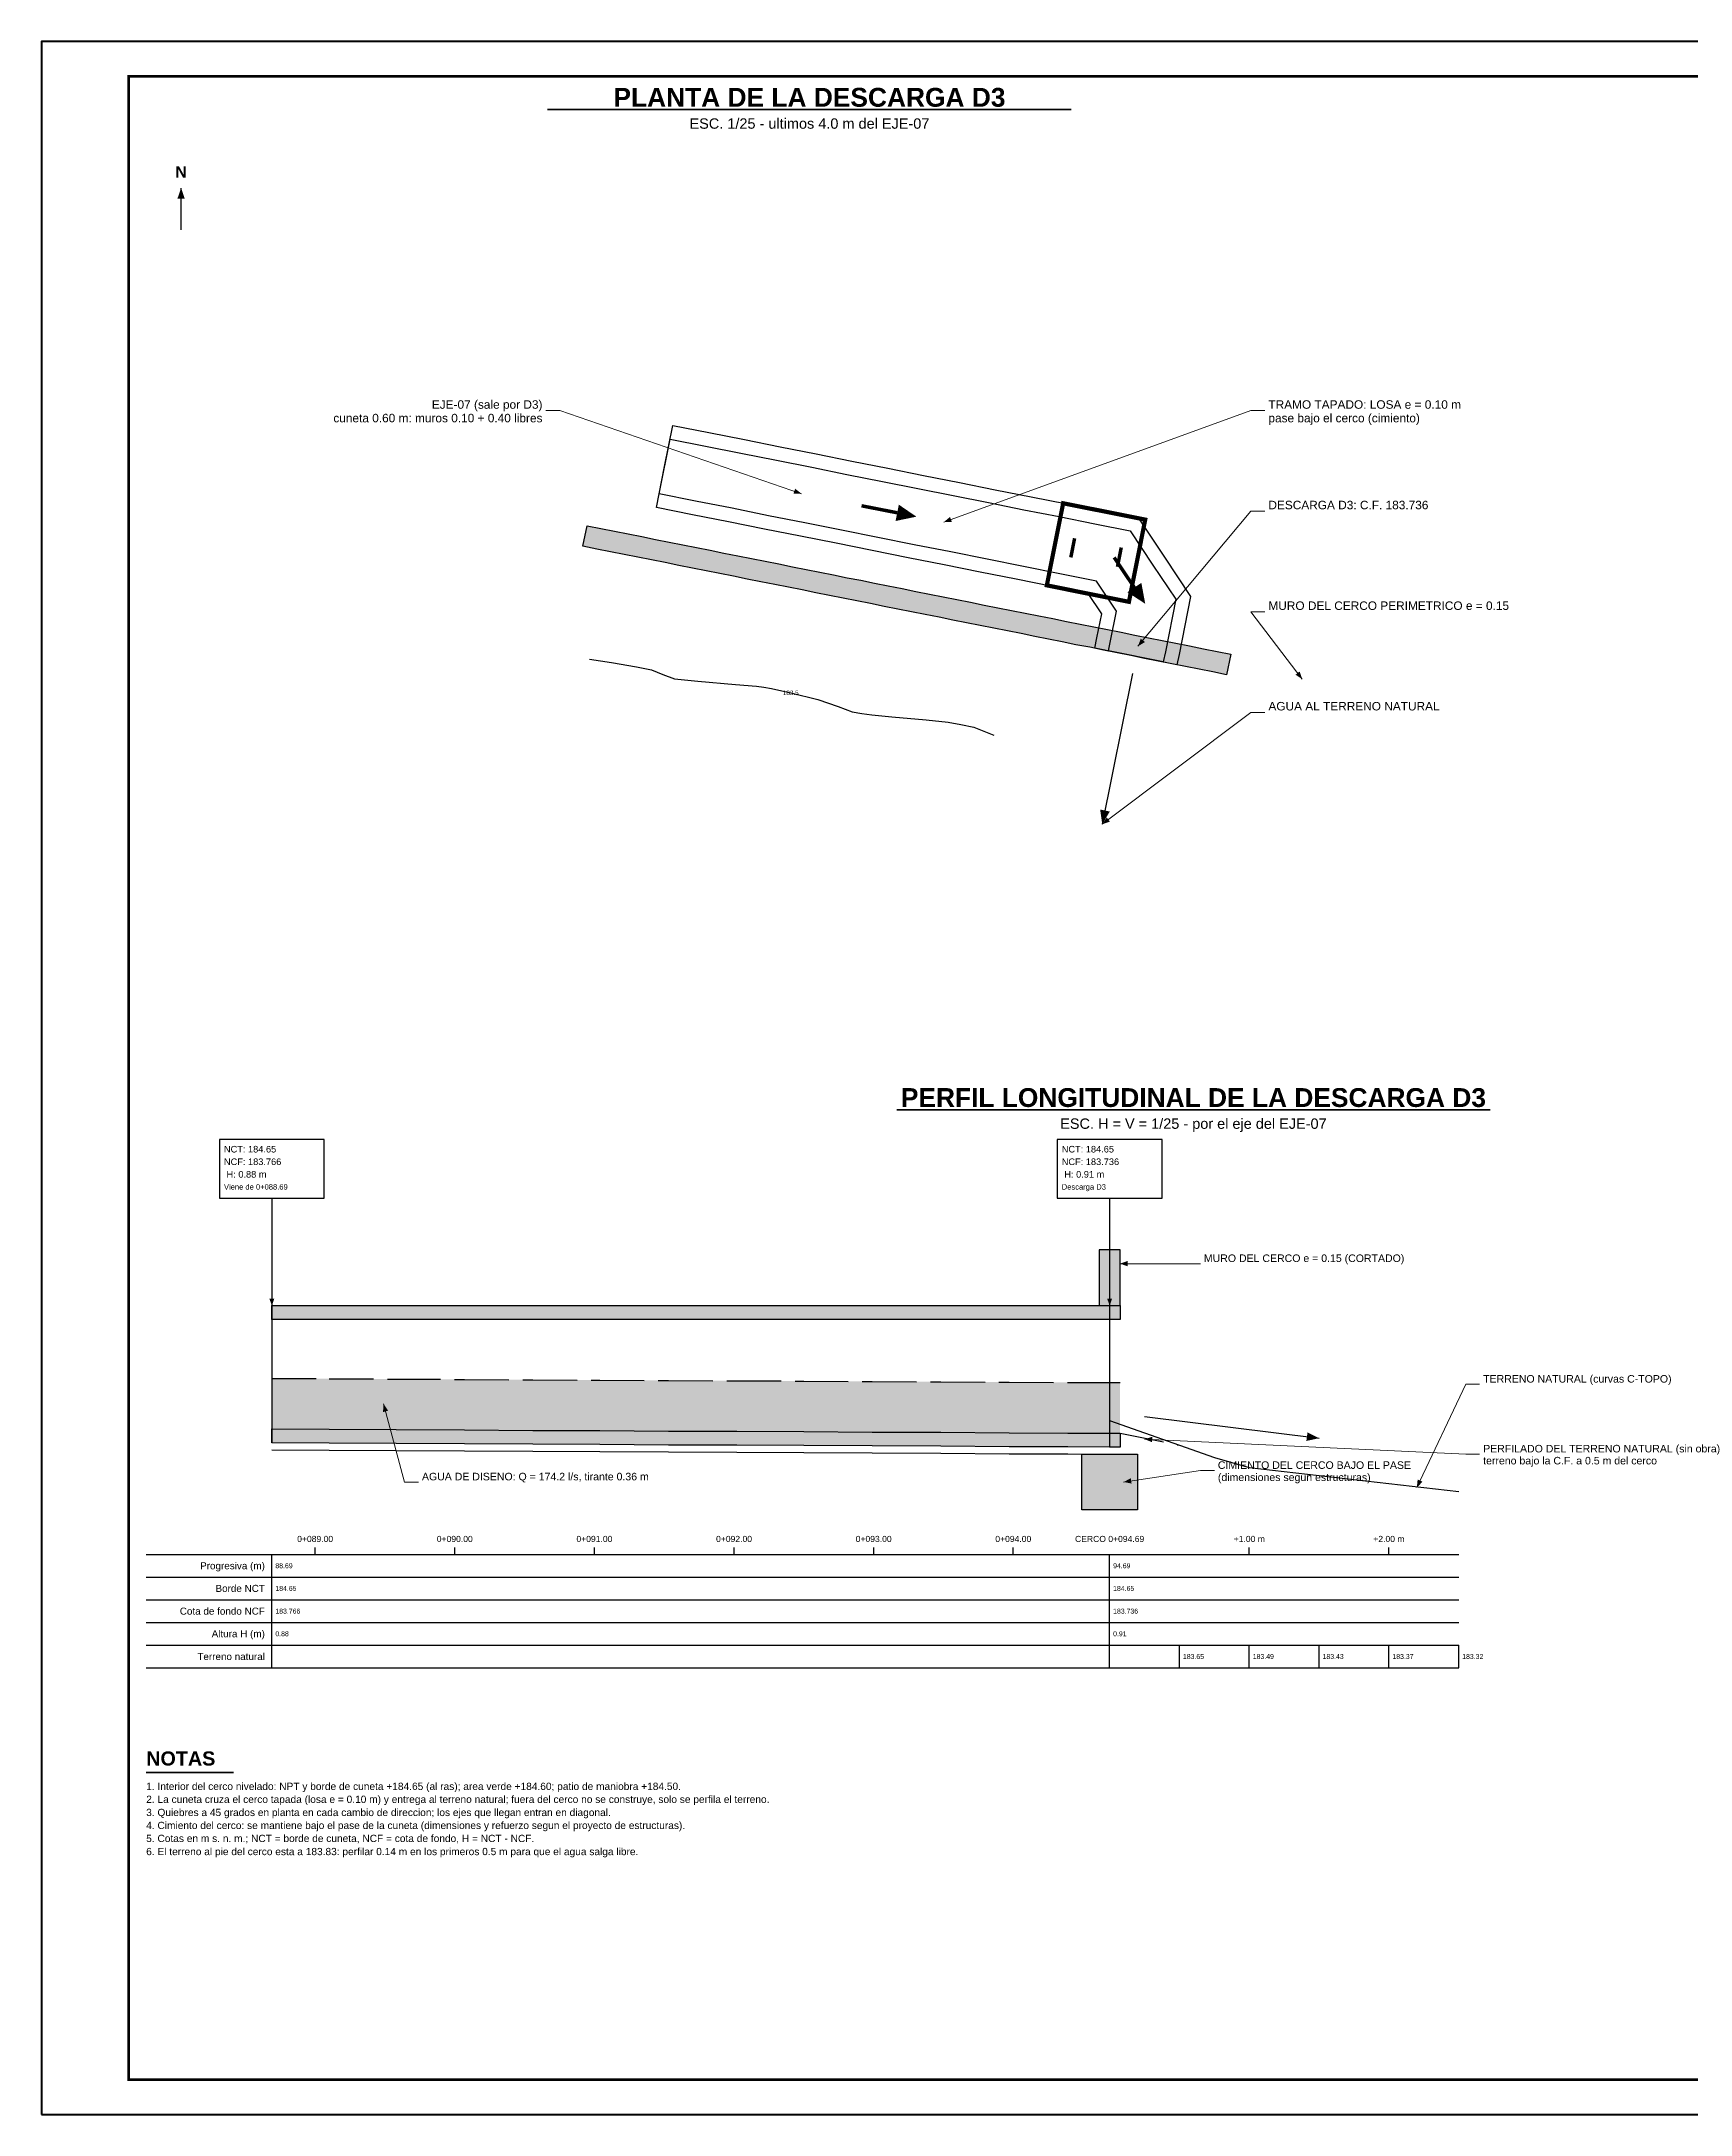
# Model space of a CAD drawing. Header units: metres. Extents: x 354768 to 355417, y 9249536 to 9250102.
# Drawn here: x 355110.8 to 355122.61, y 9249953 to 9249967.85 of the extents above; entities that cross this region are included whole.
import ezdxf
from ezdxf.enums import TextEntityAlignment as Align

# ---------------------------------------------------------------- set-up
doc = ezdxf.new("R2010")
doc.units = ezdxf.units.M
doc.header["$LTSCALE"] = 0.25
doc.linetypes.add('DASHED', pattern=[1.524, 1.27, -0.254])
for name, color, linetype, lineweight in [('AGUA', 150, 'DASHED', 25), ('ARQ-BASE', 8, 'CONTINUOUS', 13), ('LLAMADAS', 30, 'CONTINUOUS', 18), ('MARCO', 7, 'CONTINUOUS', 50), ('TITULOS', 160, 'CONTINUOUS', 35)]:
    doc.layers.add(name, color=color, linetype=linetype, lineweight=lineweight)
for name, color, linetype, true_color in [('CONCRETO-ACHURADO', 8, 'CONTINUOUS', 0xe2e2e2), ('CUN-FLUJO', 1, 'CONTINUOUS', 0xe60000), ('CUN-TAP-BORDE', 3, 'CONTINUOUS', 0x009600), ('CUN-TAPA-INSP', 5, 'CONTINUOUS', 0x0000e6), ('CURVAS-TXT', 33, 'CONTINUOUS', 0x966e46), ('DET-AGUA', 150, 'CONTINUOUS', 0xbedef5), ('DET-CERCO', 1, 'CONTINUOUS', 0xe17878), ('DET-CIMIENTO', 8, 'CONTINUOUS', 0xc8c8c8)]:
    doc.layers.add(name, color=color, linetype=linetype, true_color=true_color)
for name, color, linetype in [('DET-CURVAS', 33, 'DASHED'), ('DET-FONDO', 6, 'CONTINUOUS'), ('DET-PERFILADO', 1, 'DASHED'), ('DET-SECCION', 1, 'CONTINUOUS'), ('DET-TAPA', 3, 'CONTINUOUS'), ('DET-TERRENO', 32, 'DASHED'), ('FLUJO', 150, 'CONTINUOUS'), ('GUITARRA', 8, 'CONTINUOUS'), ('PERF-CAJA', 7, 'CONTINUOUS'), ('SOLADO', 8, 'CONTINUOUS'), ('TEXTOS', 7, 'CONTINUOUS'), ('TEXTOS-NOTAS', 7, 'CONTINUOUS')]:
    doc.layers.add(name, color=color, linetype=linetype)
doc.styles.get("Standard").update_dxf_attribs({"font": 'arial.ttf'})
doc.styles.add('TITULOS', font='arialbd.ttf')

msp = doc.modelspace()

# ---------------------------------------------------------------- hatches: boundary and pattern name
at = {"layer": 'CONCRETO-ACHURADO', "true_color": 0xe2e2e2}
h = msp.add_hatch(color=7, dxfattribs=at)
h.dxf.hatch_style = 1
h.paths.add_polyline_path([(355112.45, 9249958.795), (355118.525, 9249958.795), (355118.525, 9249958.695), (355112.45, 9249958.695)])
h = msp.add_hatch(color=7, dxfattribs=at)
h.dxf.hatch_style = 1
h.paths.add_polyline_path([(355112.45, 9249957.911), (355112.86, 9249957.909), (355113.34, 9249957.906), (355113.83, 9249957.904), (355114.32, 9249957.901), (355114.8, 9249957.899), (355115.29, 9249957.896), (355115.78, 9249957.894), (355116.26, 9249957.892), (355116.75, 9249957.889), (355117.24, 9249957.887), (355117.73, 9249957.884), (355118.15, 9249957.882), (355118.45, 9249957.881), (355118.525, 9249957.881), (355118.525, 9249957.781), (355118.45, 9249957.781), (355118.15, 9249957.782), (355117.73, 9249957.784), (355117.24, 9249957.787), (355116.75, 9249957.789), (355116.26, 9249957.792), (355115.78, 9249957.794), (355115.29, 9249957.796), (355114.8, 9249957.799), (355114.32, 9249957.801), (355113.83, 9249957.804), (355113.34, 9249957.806), (355112.86, 9249957.809), (355112.45, 9249957.811)])
at = {"layer": 'DET-AGUA', "true_color": 0xbedef5}
h = msp.add_hatch(color=7, dxfattribs=at)
h.dxf.hatch_style = 1
h.paths.add_polyline_path([(355112.45, 9249957.911), (355112.86, 9249957.909), (355113.34, 9249957.906), (355113.83, 9249957.904), (355114.32, 9249957.901), (355114.8, 9249957.899), (355115.29, 9249957.896), (355115.78, 9249957.894), (355116.26, 9249957.892), (355116.75, 9249957.889), (355117.24, 9249957.887), (355117.73, 9249957.884), (355118.15, 9249957.882), (355118.45, 9249957.881), (355118.525, 9249957.881), (355118.525, 9249958.243), (355118.45, 9249958.243), (355118.15, 9249958.244), (355117.73, 9249958.246), (355117.24, 9249958.249), (355116.75, 9249958.251), (355116.26, 9249958.254), (355115.78, 9249958.256), (355115.29, 9249958.258), (355114.8, 9249958.261), (355114.32, 9249958.263), (355113.83, 9249958.266), (355113.34, 9249958.268), (355112.86, 9249958.271), (355112.45, 9249958.273)])
at = {"layer": 'DET-CERCO', "true_color": 0xe17878}
h = msp.add_hatch(color=7, dxfattribs=at)
h.dxf.hatch_style = 1
h.paths.add_polyline_path([(355119.288, 9249963.314), (355119.19, 9249963.334), (355119.091, 9249963.353), (355118.993, 9249963.373), (355118.895, 9249963.392), (355118.797, 9249963.412), (355118.699, 9249963.431), (355118.601, 9249963.451), (355118.503, 9249963.471), (355118.405, 9249963.49), (355118.307, 9249963.51), (355118.209, 9249963.529), (355118.111, 9249963.549), (355118.013, 9249963.568), (355117.915, 9249963.588), (355117.817, 9249963.608), (355117.719, 9249963.627), (355117.62, 9249963.647), (355117.522, 9249963.666), (355117.424, 9249963.686), (355117.326, 9249963.705), (355117.228, 9249963.725), (355117.13, 9249963.745), (355117.032, 9249963.764), (355116.934, 9249963.784), (355116.836, 9249963.803), (355116.738, 9249963.823), (355116.64, 9249963.842), (355116.542, 9249963.862), (355116.444, 9249963.882), (355116.346, 9249963.901), (355116.248, 9249963.921), (355116.149, 9249963.94), (355116.051, 9249963.96), (355115.953, 9249963.98), (355115.855, 9249963.999), (355115.757, 9249964.019), (355115.659, 9249964.038), (355115.561, 9249964.058), (355115.463, 9249964.077), (355115.365, 9249964.097), (355115.267, 9249964.117), (355115.169, 9249964.136), (355115.071, 9249964.156), (355114.973, 9249964.175), (355114.875, 9249964.195), (355114.777, 9249964.214), (355114.678, 9249964.234), (355114.708, 9249964.381), (355114.806, 9249964.361), (355114.904, 9249964.342), (355115.002, 9249964.322), (355115.1, 9249964.303), (355115.198, 9249964.283), (355115.296, 9249964.264), (355115.394, 9249964.244), (355115.492, 9249964.224), (355115.59, 9249964.205), (355115.688, 9249964.185), (355115.787, 9249964.166), (355115.885, 9249964.146), (355115.983, 9249964.127), (355116.081, 9249964.107), (355116.179, 9249964.087), (355116.277, 9249964.068), (355116.375, 9249964.048), (355116.473, 9249964.029), (355116.571, 9249964.009), (355116.669, 9249963.99), (355116.767, 9249963.97), (355116.865, 9249963.95), (355116.963, 9249963.931), (355117.061, 9249963.911), (355117.159, 9249963.892), (355117.258, 9249963.872), (355117.356, 9249963.853), (355117.454, 9249963.833), (355117.552, 9249963.813), (355117.65, 9249963.794), (355117.748, 9249963.774), (355117.846, 9249963.755), (355117.944, 9249963.735), (355118.042, 9249963.716), (355118.14, 9249963.696), (355118.238, 9249963.676), (355118.336, 9249963.657), (355118.434, 9249963.637), (355118.532, 9249963.618), (355118.63, 9249963.598), (355118.729, 9249963.579), (355118.827, 9249963.559), (355118.925, 9249963.539), (355119.023, 9249963.52), (355119.121, 9249963.5), (355119.219, 9249963.481), (355119.317, 9249963.461)])
h = msp.add_hatch(color=7, dxfattribs=at)
h.dxf.hatch_style = 1
h.paths.add_polyline_path([(355118.375, 9249958.795), (355118.525, 9249958.795), (355118.525, 9249959.195), (355118.375, 9249959.195)])
at = {"layer": 'DET-CIMIENTO', "true_color": 0xc8c8c8}
h = msp.add_hatch(color=7, dxfattribs=at)
h.dxf.hatch_style = 1
h.paths.add_polyline_path([(355118.25, 9249957.731), (355118.65, 9249957.731), (355118.65, 9249957.331), (355118.25, 9249957.331)])

# ---------------------------------------------------------------- linework, layer by layer
at = {"layer": 'AGUA'}
msp.add_lwpolyline([(355112.45, 9249958.273), (355112.86, 9249958.271), (355113.34, 9249958.268), (355113.83, 9249958.266), (355114.32, 9249958.263), (355114.8, 9249958.261), (355115.29, 9249958.258), (355115.78, 9249958.256), (355116.26, 9249958.254), (355116.75, 9249958.251), (355117.24, 9249958.249), (355117.73, 9249958.246), (355118.15, 9249958.244), (355118.45, 9249958.243), (355118.525, 9249958.243)], dxfattribs=at)
at = {"layer": 'ARQ-BASE'}
msp.add_lwpolyline([(355112.45, 9249958.795), (355112.86, 9249958.795), (355113.34, 9249958.795), (355113.83, 9249958.795), (355114.32, 9249958.795), (355114.8, 9249958.795), (355115.29, 9249958.795), (355115.78, 9249958.795), (355116.26, 9249958.795), (355116.75, 9249958.795), (355117.24, 9249958.795), (355117.73, 9249958.795), (355118.15, 9249958.795), (355118.45, 9249958.795)], dxfattribs=at)
at = {"layer": 'CUN-FLUJO', "const_width": 0.025}
for points in [[(355116.673, 9249964.524), (355116.928, 9249964.474)], [(355118.482, 9249964.154), (355118.627, 9249963.938)]]:
    msp.add_lwpolyline(points, dxfattribs=at)
at = {"layer": 'CUN-FLUJO', "true_color": 0xe60000}
for points in [[(355117.066, 9249964.446), (355116.94, 9249964.532), (355116.917, 9249964.415)], [(355118.705, 9249963.822), (355118.677, 9249963.972), (355118.577, 9249963.905)]]:
    msp.add_solid(points, dxfattribs=at)
at = {"layer": 'CUN-TAP-BORDE'}
for points in [[(355118.656, 9249964.435), (355118.843, 9249964.155), (355119.03, 9249963.875), (355118.947, 9249963.459), (355118.932, 9249963.385), (355118.638, 9249963.444), (355118.344, 9249963.503), (355118.358, 9249963.577), (355118.393, 9249963.749), (355118.295, 9249963.895), (355118.038, 9249963.946), (355117.78, 9249963.998), (355117.523, 9249964.049), (355117.265, 9249964.1), (355117.007, 9249964.152), (355116.75, 9249964.203), (355116.492, 9249964.255), (355116.235, 9249964.306), (355115.977, 9249964.357), (355115.72, 9249964.409), (355115.462, 9249964.46), (355115.205, 9249964.512), (355115.263, 9249964.806), (355115.322, 9249965.1), (355115.579, 9249965.049), (355115.835, 9249964.998), (355116.091, 9249964.946), (355116.348, 9249964.895), (355116.604, 9249964.844), (355116.861, 9249964.793), (355117.117, 9249964.742), (355117.374, 9249964.691), (355117.63, 9249964.639), (355117.887, 9249964.588), (355118.143, 9249964.537), (355118.4, 9249964.486), (355118.656, 9249964.435)], [(355118.596, 9249964.345), (355118.76, 9249964.099), (355118.924, 9249963.854), (355118.849, 9249963.478), (355118.834, 9249963.405), (355118.442, 9249963.484), (355118.456, 9249963.557), (355118.499, 9249963.77), (355118.355, 9249963.985), (355118.094, 9249964.037), (355117.833, 9249964.089), (355117.573, 9249964.141), (355117.312, 9249964.193), (355117.051, 9249964.245), (355116.79, 9249964.297), (355116.529, 9249964.349), (355116.268, 9249964.401), (355116.007, 9249964.453), (355115.746, 9249964.506), (355115.485, 9249964.558), (355115.224, 9249964.61), (355115.303, 9249965.002), (355115.556, 9249964.951), (355115.809, 9249964.901), (355116.063, 9249964.85), (355116.316, 9249964.8), (355116.569, 9249964.749), (355116.823, 9249964.699), (355117.076, 9249964.648), (355117.329, 9249964.597), (355117.583, 9249964.547), (355117.836, 9249964.496), (355118.089, 9249964.446), (355118.343, 9249964.395), (355118.596, 9249964.345)]]:
    msp.add_lwpolyline(points, dxfattribs=at)
at = {"layer": 'CUN-TAPA-INSP', "const_width": 0.03}
msp.add_lwpolyline([(355118, 9249963.954), (355118.588, 9249963.836), (355118.705, 9249964.425), (355118.117, 9249964.542)], close=True, dxfattribs=at)
at = {"layer": 'CUN-TAPA-INSP', "const_width": 0.025}
for points in [[(355118.172, 9249964.154), (355118.199, 9249964.291)], [(355118.506, 9249964.087), (355118.533, 9249964.225)]]:
    msp.add_lwpolyline(points, dxfattribs=at)
at = {"layer": 'DET-CERCO'}
for points in [[(355119.288, 9249963.314), (355119.19, 9249963.334), (355119.091, 9249963.353), (355118.993, 9249963.373), (355118.895, 9249963.392), (355118.797, 9249963.412), (355118.699, 9249963.431), (355118.601, 9249963.451), (355118.503, 9249963.471), (355118.405, 9249963.49), (355118.307, 9249963.51), (355118.209, 9249963.529), (355118.111, 9249963.549), (355118.013, 9249963.568), (355117.915, 9249963.588), (355117.817, 9249963.608), (355117.719, 9249963.627), (355117.62, 9249963.647), (355117.522, 9249963.666), (355117.424, 9249963.686), (355117.326, 9249963.705), (355117.228, 9249963.725), (355117.13, 9249963.745), (355117.032, 9249963.764), (355116.934, 9249963.784), (355116.836, 9249963.803), (355116.738, 9249963.823), (355116.64, 9249963.842), (355116.542, 9249963.862), (355116.444, 9249963.882), (355116.346, 9249963.901), (355116.248, 9249963.921), (355116.149, 9249963.94), (355116.051, 9249963.96), (355115.953, 9249963.98), (355115.855, 9249963.999), (355115.757, 9249964.019), (355115.659, 9249964.038), (355115.561, 9249964.058), (355115.463, 9249964.077), (355115.365, 9249964.097), (355115.267, 9249964.117), (355115.169, 9249964.136), (355115.071, 9249964.156), (355114.973, 9249964.175), (355114.875, 9249964.195), (355114.777, 9249964.214), (355114.678, 9249964.234), (355114.708, 9249964.381), (355114.806, 9249964.361), (355114.904, 9249964.342), (355115.002, 9249964.322), (355115.1, 9249964.303), (355115.198, 9249964.283), (355115.296, 9249964.264), (355115.394, 9249964.244), (355115.492, 9249964.224), (355115.59, 9249964.205), (355115.688, 9249964.185), (355115.787, 9249964.166), (355115.885, 9249964.146), (355115.983, 9249964.127), (355116.081, 9249964.107), (355116.179, 9249964.087), (355116.277, 9249964.068), (355116.375, 9249964.048), (355116.473, 9249964.029), (355116.571, 9249964.009), (355116.669, 9249963.99), (355116.767, 9249963.97), (355116.865, 9249963.95), (355116.963, 9249963.931), (355117.061, 9249963.911), (355117.159, 9249963.892), (355117.258, 9249963.872), (355117.356, 9249963.853), (355117.454, 9249963.833), (355117.552, 9249963.813), (355117.65, 9249963.794), (355117.748, 9249963.774), (355117.846, 9249963.755), (355117.944, 9249963.735), (355118.042, 9249963.716), (355118.14, 9249963.696), (355118.238, 9249963.676), (355118.336, 9249963.657), (355118.434, 9249963.637), (355118.532, 9249963.618), (355118.63, 9249963.598), (355118.729, 9249963.579), (355118.827, 9249963.559), (355118.925, 9249963.539), (355119.023, 9249963.52), (355119.121, 9249963.5), (355119.219, 9249963.481), (355119.317, 9249963.461)], [(355118.375, 9249958.795), (355118.525, 9249958.795), (355118.525, 9249959.195), (355118.375, 9249959.195)]]:
    msp.add_lwpolyline(points, close=True, dxfattribs=at)
at = {"layer": 'DET-CIMIENTO'}
msp.add_lwpolyline([(355118.25, 9249957.731), (355118.65, 9249957.731), (355118.65, 9249957.331), (355118.25, 9249957.331)], close=True, dxfattribs=at)
at = {"layer": 'DET-CURVAS'}
msp.add_lwpolyline([(355114.725, 9249963.425), (355114.883, 9249963.401), (355115.061, 9249963.37), (355115.168, 9249963.348), (355115.251, 9249963.316), (355115.334, 9249963.285), (355115.501, 9249963.267), (355115.77, 9249963.244), (355115.92, 9249963.232), (355115.974, 9249963.224), (355116.028, 9249963.215), (355116.166, 9249963.184), (355116.359, 9249963.136), (355116.505, 9249963.085), (355116.606, 9249963.049), (355116.676, 9249963.036), (355116.748, 9249963.026), (355116.891, 9249963.012), (355117.137, 9249962.99), (355117.293, 9249962.974), (355117.385, 9249962.958), (355117.477, 9249962.937), (355117.62, 9249962.882)], dxfattribs=at)
at = {"layer": 'DET-FONDO'}
msp.add_lwpolyline([(355112.45, 9249957.911), (355112.86, 9249957.909), (355113.34, 9249957.906), (355113.83, 9249957.904), (355114.32, 9249957.901), (355114.8, 9249957.899), (355115.29, 9249957.896), (355115.78, 9249957.894), (355116.26, 9249957.892), (355116.75, 9249957.889), (355117.24, 9249957.887), (355117.73, 9249957.884), (355118.15, 9249957.882), (355118.45, 9249957.881), (355118.525, 9249957.881), (355118.525, 9249957.781), (355118.45, 9249957.781), (355118.15, 9249957.782), (355117.73, 9249957.784), (355117.24, 9249957.787), (355116.75, 9249957.789), (355116.26, 9249957.792), (355115.78, 9249957.794), (355115.29, 9249957.796), (355114.8, 9249957.799), (355114.32, 9249957.801), (355113.83, 9249957.804), (355113.34, 9249957.806), (355112.86, 9249957.809), (355112.45, 9249957.811)], close=True, dxfattribs=at)
at = {"layer": 'DET-PERFILADO'}
msp.add_lwpolyline([(355118.525, 9249957.881), (355118.95, 9249957.795)], dxfattribs=at)
at = {"layer": 'DET-SECCION'}
for p, q in [((355112.45, 9249958.795), (355112.45, 9249957.811)), ((355118.45, 9249958.795), (355118.45, 9249957.781))]:
    msp.add_line(p, q, dxfattribs=at)
at = {"layer": 'DET-TAPA'}
msp.add_lwpolyline([(355112.45, 9249958.795), (355118.525, 9249958.795), (355118.525, 9249958.695), (355112.45, 9249958.695)], close=True, dxfattribs=at)
at = {"layer": 'DET-TERRENO'}
msp.add_lwpolyline([(355118.45, 9249957.972), (355118.7, 9249957.883), (355118.95, 9249957.795), (355119.2, 9249957.706), (355119.45, 9249957.635), (355119.7, 9249957.607), (355119.95, 9249957.578), (355120.2, 9249957.549), (355120.45, 9249957.52), (355120.7, 9249957.491), (355120.95, 9249957.463)], dxfattribs=at)
at = {"layer": 'FLUJO'}
for p, q in [((355118.613, 9249963.322), (355118.397, 9249962.243)), ((355118.7, 9249958.001), (355119.95, 9249957.845))]:
    msp.add_line(p, q, dxfattribs=at)
for points in [[(355118.397, 9249962.243), (355118.451, 9249962.334), (355118.382, 9249962.348)], [(355119.95, 9249957.845), (355119.867, 9249957.886), (355119.859, 9249957.825)]]:
    msp.add_solid(points, dxfattribs=at)
at = {"layer": 'GUITARRA'}
for p, q in [((355112.76, 9249957.012), (355112.76, 9249957.062)), ((355113.76, 9249957.012), (355113.76, 9249957.062)), ((355114.76, 9249957.012), (355114.76, 9249957.062)), ((355115.76, 9249957.012), (355115.76, 9249957.062)), ((355116.76, 9249957.012), (355116.76, 9249957.062)), ((355117.76, 9249957.012), (355117.76, 9249957.062)), ((355119.45, 9249957.012), (355119.45, 9249957.062)), ((355120.45, 9249957.012), (355120.45, 9249957.062)), ((355111.55, 9249957.012), (355120.95, 9249957.012)), ((355112.45, 9249956.2), (355112.45, 9249957.012)), ((355112.45, 9249956.2), (355112.45, 9249957.012)), ((355118.45, 9249956.2), (355118.45, 9249957.012)), ((355111.55, 9249956.85), (355120.95, 9249956.85)), ((355111.55, 9249956.688), (355120.95, 9249956.688)), ((355111.55, 9249956.525), (355120.95, 9249956.525)), ((355111.55, 9249956.363), (355120.95, 9249956.363)), ((355118.95, 9249956.2), (355118.95, 9249956.363)), ((355119.45, 9249956.2), (355119.45, 9249956.363)), ((355119.95, 9249956.2), (355119.95, 9249956.363)), ((355120.45, 9249956.2), (355120.45, 9249956.363)), ((355120.95, 9249956.2), (355120.95, 9249956.363)), ((355111.55, 9249956.2), (355120.95, 9249956.2))]:
    msp.add_line(p, q, dxfattribs=at)
at = {"layer": 'LLAMADAS'}
for p, q in [((355114.413, 9249965.206), (355114.513, 9249965.206)), ((355114.513, 9249965.206), (355116.244, 9249964.61)), ((355119.462, 9249965.206), (355117.262, 9249964.407)), ((355119.562, 9249965.206), (355119.462, 9249965.206)), ((355119.462, 9249964.485), (355118.653, 9249963.518)), ((355119.562, 9249964.485), (355119.462, 9249964.485)), ((355119.562, 9249963.765), (355119.462, 9249963.765)), ((355119.462, 9249963.765), (355119.829, 9249963.282)), ((355119.462, 9249963.044), (355118.397, 9249962.243)), ((355119.562, 9249963.044), (355119.462, 9249963.044)), ((355119, 9249959.095), (355118.525, 9249959.095)), ((355119.1, 9249959.095), (355119, 9249959.095)), ((355121, 9249958.231), (355120.65, 9249957.491)), ((355121.1, 9249958.231), (355121, 9249958.231)), ((355113.4, 9249957.531), (355113.25, 9249958.09)), ((355121, 9249957.731), (355118.7, 9249957.838)), ((355121.1, 9249957.731), (355121, 9249957.731)), ((355113.5, 9249957.531), (355113.4, 9249957.531)), ((355119.1, 9249957.613), (355118.55, 9249957.531)), ((355119.2, 9249957.613), (355119.1, 9249957.613))]:
    msp.add_line(p, q, dxfattribs=at)
for points in [[(355116.244, 9249964.61), (355116.198, 9249964.646), (355116.186, 9249964.61)], [(355117.262, 9249964.407), (355117.32, 9249964.408), (355117.307, 9249964.444)], [(355118.653, 9249963.518), (355118.703, 9249963.548), (355118.673, 9249963.572)], [(355119.829, 9249963.282), (355119.811, 9249963.337), (355119.781, 9249963.314)], [(355118.397, 9249962.243), (355118.452, 9249962.261), (355118.429, 9249962.292)], [(355118.525, 9249959.095), (355118.58, 9249959.076), (355118.58, 9249959.115)], [(355113.25, 9249958.09), (355113.246, 9249958.032), (355113.283, 9249958.042)], [(355118.7, 9249957.838), (355118.754, 9249957.816), (355118.756, 9249957.855)], [(355118.55, 9249957.531), (355118.607, 9249957.52), (355118.602, 9249957.558)], [(355120.65, 9249957.491), (355120.691, 9249957.533), (355120.656, 9249957.549)]]:
    msp.add_solid(points, dxfattribs=at)
at = {"layer": 'MARCO'}
msp.add_lwpolyline([(355110.8, 9249953), (355131.825, 9249953), (355131.825, 9249967.85), (355110.8, 9249967.85)], close=True, dxfattribs=at)
at = {"layer": 'MARCO', "const_width": 0.02}
msp.add_lwpolyline([(355111.425, 9249953.25), (355131.575, 9249953.25), (355131.575, 9249967.6), (355111.425, 9249967.6)], close=True, dxfattribs=at)
at = {"layer": 'PERF-CAJA'}
for p, q in [((355112.45, 9249959.565), (355112.45, 9249958.795)), ((355118.45, 9249959.565), (355118.45, 9249958.795))]:
    msp.add_line(p, q, dxfattribs=at)
for points in [[(355112.075, 9249959.565), (355112.825, 9249959.565), (355112.825, 9249959.985), (355112.075, 9249959.985)], [(355118.075, 9249959.565), (355118.825, 9249959.565), (355118.825, 9249959.985), (355118.075, 9249959.985)]]:
    msp.add_lwpolyline(points, close=True, dxfattribs=at)
for points in [[(355112.45, 9249958.795), (355112.468, 9249958.845), (355112.432, 9249958.845)], [(355118.45, 9249958.795), (355118.468, 9249958.845), (355118.432, 9249958.845)]]:
    msp.add_solid(points, dxfattribs=at)
at = {"layer": 'SOLADO'}
msp.add_lwpolyline([(355112.45, 9249957.761), (355112.86, 9249957.759), (355113.34, 9249957.756), (355113.83, 9249957.754), (355114.32, 9249957.751), (355114.8, 9249957.749), (355115.29, 9249957.746), (355115.78, 9249957.744), (355116.26, 9249957.742), (355116.75, 9249957.739), (355117.24, 9249957.737), (355117.73, 9249957.734), (355118.15, 9249957.732), (355118.45, 9249957.731), (355118.525, 9249957.731)], dxfattribs=at)
at = {"layer": 'TEXTOS'}
msp.add_line((355111.8, 9249966.5), (355111.8, 9249966.8), dxfattribs=at)
msp.add_solid([(355111.8, 9249966.8), (355111.774, 9249966.725), (355111.826, 9249966.725)], dxfattribs=at)
at = {"layer": 'TITULOS'}
for p, q in [((355114.425, 9249967.363), (355118.175, 9249967.363)), ((355116.925, 9249960.198), (355121.175, 9249960.198)), ((355111.55, 9249955.45), (355112.175, 9249955.45))]:
    msp.add_line(p, q, dxfattribs=at)

# ---------------------------------------------------------------- texts
at = {"layer": 'CURVAS-TXT'}
msp.add_text('183.5', height=0.0325, dxfattribs=at).set_placement((355116.166, 9249963.184), align=Align.MIDDLE_CENTER)
at = {"layer": 'TEXTOS'}
for s, p in [('ESC. 1/25 - ultimos 4.0 m del EJE-07', (355116.3, 9249967.262)), ('ESC. H = V = 1/25 - por el eje del EJE-07', (355119.05, 9249960.098))]:
    msp.add_text(s, height=0.07425, dxfattribs=at).set_placement(p, align=Align.MIDDLE_CENTER)
for s, p in [('EJE-07 (sale por D3)', (355114.388, 9249965.219)), ('cuneta 0.60 m: muros 0.10 + 0.40 libres', (355114.388, 9249965.122))]:
    msp.add_text(s, height=0.06075, dxfattribs=at).set_placement(p, align=Align.RIGHT)
for s, height, p in [('TRAMO TAPADO: LOSA e = 0.10 m', 0.06075, (355119.587, 9249965.219)), ('pase bajo el cerco (cimiento)', 0.06075, (355119.587, 9249965.122)), ('DESCARGA D3: C.F. 183.736', 0.06075, (355119.587, 9249964.499)), ('MURO DEL CERCO PERIMETRICO e = 0.15', 0.06075, (355119.587, 9249963.778)), ('AGUA AL TERRENO NATURAL', 0.06075, (355119.587, 9249963.058)), ('MURO DEL CERCO e = 0.15 (CORTADO)', 0.054, (355119.125, 9249959.107)), ('TERRENO NATURAL (curvas C-TOPO)', 0.054, (355121.125, 9249958.243)), ('PERFILADO DEL TERRENO NATURAL (sin obra)', 0.054, (355121.125, 9249957.743)), ('CIMIENTO DEL CERCO BAJO EL PASE', 0.054, (355119.225, 9249957.625)), ('terreno bajo la C.F. a 0.5 m del cerco', 0.054, (355121.125, 9249957.657)), ('AGUA DE DISENO: Q = 174.2 l/s, tirante 0.36 m', 0.054, (355113.525, 9249957.543)), ('(dimensiones segun estructuras)', 0.054, (355119.225, 9249957.538))]:
    msp.add_text(s, height=height, dxfattribs=at).set_placement(p)
for s, height, p in [('NCT: 184.65', 0.04725, (355112.107, 9249959.915)), ('NCT: 184.65', 0.04725, (355118.107, 9249959.915)), ('NCF: 183.766', 0.04725, (355112.107, 9249959.825)), (' H: 0.88 m', 0.0473, (355112.107, 9249959.735)), ('NCF: 183.736', 0.04725, (355118.107, 9249959.825)), (' H: 0.91 m', 0.0473, (355118.107, 9249959.735)), ('Viene de 0+088.69', 0.03881, (355112.107, 9249959.645)), ('Descarga D3', 0.03881, (355118.107, 9249959.645)), ('88.69', 0.0354, (355112.475, 9249956.931)), ('94.69', 0.0354, (355118.475, 9249956.931)), ('184.65', 0.0354, (355112.475, 9249956.769)), ('184.65', 0.0354, (355118.475, 9249956.769)), ('183.766', 0.0354, (355112.475, 9249956.606)), ('183.736', 0.0354, (355118.475, 9249956.606)), ('0.88', 0.0354, (355112.475, 9249956.444)), ('0.91', 0.0354, (355118.475, 9249956.444)), ('183.65', 0.0354, (355118.975, 9249956.281)), ('183.49', 0.0354, (355119.475, 9249956.281)), ('183.43', 0.0354, (355119.975, 9249956.281)), ('183.37', 0.0354, (355120.475, 9249956.281)), ('183.32', 0.0354, (355120.975, 9249956.281))]:
    msp.add_text(s, height=height, dxfattribs=at).set_placement(p, align=Align.MIDDLE_LEFT)
for s, height, p in [('0+089.00', 0.0439, (355112.76, 9249957.088)), ('0+090.00', 0.0439, (355113.76, 9249957.088)), ('0+091.00', 0.0439, (355114.76, 9249957.088)), ('0+092.00', 0.0439, (355115.76, 9249957.088)), ('0+093.00', 0.0439, (355116.76, 9249957.088)), ('0+094.00', 0.0439, (355117.76, 9249957.088)), ('CERCO 0+094.69', 0.04388, (355118.45, 9249957.088)), ('+1.00 m', 0.0439, (355119.45, 9249957.088)), ('+2.00 m', 0.0439, (355120.45, 9249957.088))]:
    msp.add_text(s, height=height, dxfattribs=at).set_placement(p, align=Align.BOTTOM_CENTER)
for s, height, p in [('Progresiva (m)', 0.05063, (355112.4, 9249956.931)), ('Borde NCT', 0.0506, (355112.4, 9249956.769)), ('Cota de fondo NCF', 0.05063, (355112.4, 9249956.606)), ('Altura H (m)', 0.05063, (355112.4, 9249956.444)), ('Terreno natural', 0.05063, (355112.4, 9249956.281))]:
    msp.add_text(s, height=height, dxfattribs=at).set_placement(p, align=Align.MIDDLE_RIGHT)
at = {"layer": 'TEXTOS-NOTAS'}
for s, p in [('2. La cuneta cruza el cerco tapada (losa e = 0.10 m) y entrega al terreno natural; fuera del cerco no se construye, solo se perfila el terreno.', (355111.55, 9249955.232)), ('1. Interior del cerco nivelado: NPT y borde de cuneta +184.65 (al ras); area verde +184.60; patio de maniobra +184.50.', (355111.55, 9249955.325)), ('3. Quiebres a 45 grados en planta en cada cambio de direccion; los ejes que llegan entran en diagonal.', (355111.55, 9249955.138)), ('4. Cimiento del cerco: se mantiene bajo el pase de la cuneta (dimensiones y refuerzo segun el proyecto de estructuras).', (355111.55, 9249955.045)), ('5. Cotas en m s. n. m.; NCT = borde de cuneta, NCF = cota de fondo, H = NCT - NCF.', (355111.55, 9249954.952)), ('6. El terreno al pie del cerco esta a 183.83: perfilar 0.14 m en los primeros 0.5 m para que el agua salga libre.', (355111.55, 9249954.858))]:
    msp.add_text(s, height=0.052, dxfattribs=at).set_placement(p)
at = {"layer": 'TITULOS', "style": 'TITULOS'}
for s, p in [('PLANTA DE LA DESCARGA D3', (355116.3, 9249967.45)), ('PERFIL LONGITUDINAL DE LA DESCARGA D3', (355119.05, 9249960.285))]:
    msp.add_text(s, height=0.135, dxfattribs=at).set_placement(p, align=Align.MIDDLE_CENTER)
msp.add_text('N', height=0.081, dxfattribs=at).set_placement((355111.8, 9249966.85), align=Align.BOTTOM_CENTER)
msp.add_text('NOTAS', height=0.1013, dxfattribs=at).set_placement((355111.55, 9249955.5))

doc.saveas('drawing.dxf')
